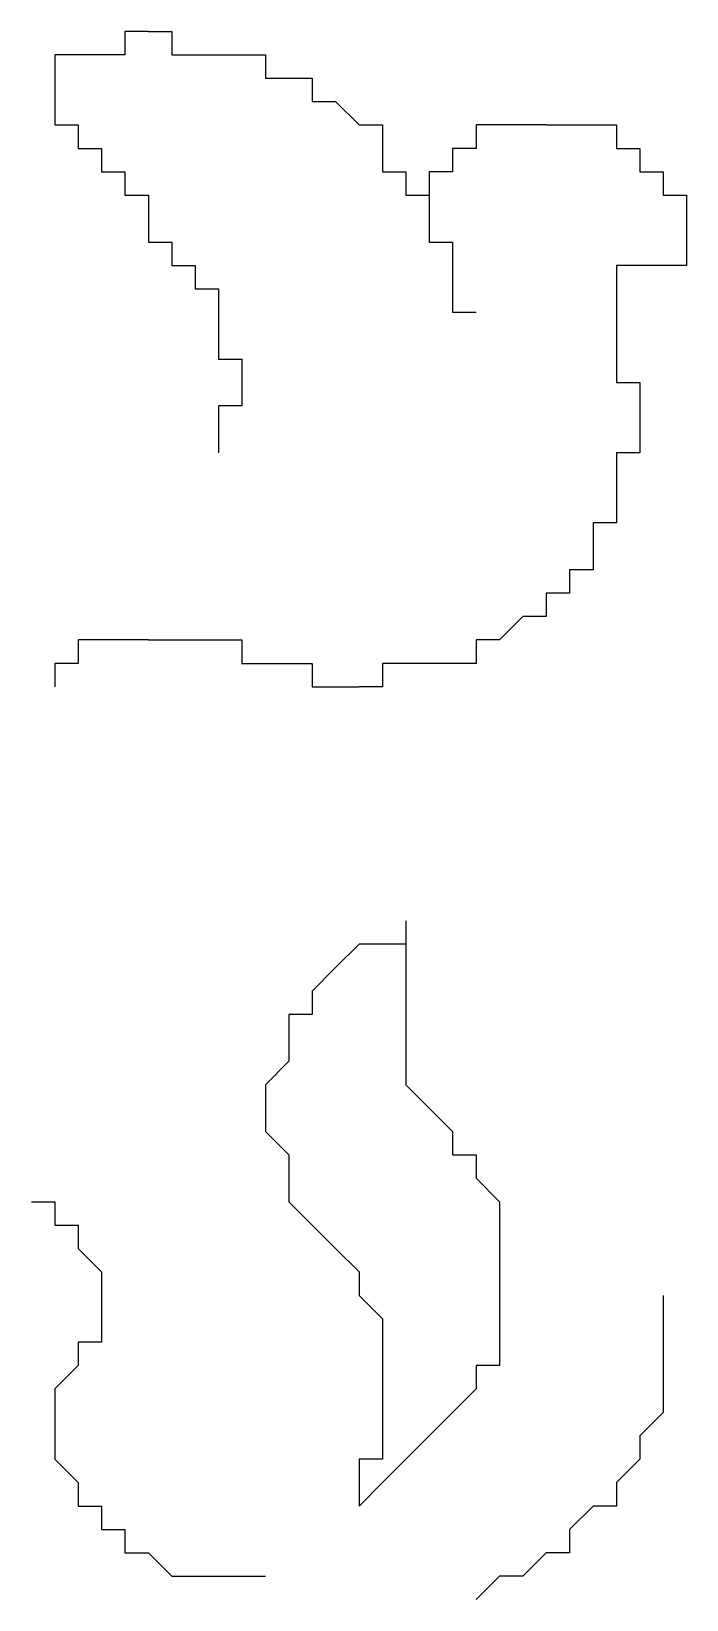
# Model space of a CAD drawing. Extents: x 0 to 594, y 0 to 420.
# Drawn here: x 417.2 to 420, y 62.2 to 68.9 of the extents above; entities that cross this region are included whole.
import ezdxf

# ---------------------------------------------------------------- set-up
doc = ezdxf.new("R2010")
doc.units = 0

msp = doc.modelspace()

# ---------------------------------------------------------------- linework, layer by layer
at = {"layer": 'GT_1', "flags": 128}
for points in [[(417.7, 68.9), (417.6, 68.9)], [(417.6, 68.9), (417.6, 68.8)], [(417.7, 68.9), (417.8, 68.9)], [(417.7, 68.9), (417.7, 68.9)], [(417.7, 68.9), (417.7, 68.9)], [(417.7, 68.9), (417.7, 68.9)], [(417.7, 68.9), (417.7, 68.9)], [(417.7, 68.9), (417.7, 68.9)], [(417.7, 68.9), (417.7, 68.9)], [(417.7, 68.9), (417.7, 68.9)], [(417.7, 68.9), (417.7, 68.9)], [(417.8, 68.9), (417.8, 68.8)], [(417.8, 68.9), (417.8, 68.9)], [(417.4, 68.8), (417.3, 68.8)], [(417.3, 68.8), (417.3, 68.8)], [(417.3, 68.8), (417.3, 68.7)], [(417.5, 68.8), (417.4, 68.8)], [(417.4, 68.8), (417.4, 68.8)], [(417.4, 68.8), (417.4, 68.8)], [(417.4, 68.8), (417.4, 68.8)], [(417.4, 68.8), (417.4, 68.8)], [(417.4, 68.8), (417.4, 68.8)], [(417.4, 68.8), (417.4, 68.8)], [(417.4, 68.8), (417.4, 68.8)], [(417.4, 68.8), (417.4, 68.8)], [(417.4, 68.8), (417.4, 68.8)], [(417.6, 68.8), (417.5, 68.8)], [(417.5, 68.8), (417.5, 68.8)], [(417.5, 68.8), (417.5, 68.8)], [(417.5, 68.8), (417.5, 68.8)], [(417.5, 68.8), (417.5, 68.8)], [(417.5, 68.8), (417.5, 68.8)], [(417.5, 68.8), (417.5, 68.8)], [(417.5, 68.8), (417.5, 68.8)], [(417.6, 68.8), (417.6, 68.8)], [(417.6, 68.8), (417.6, 68.8)], [(417.6, 68.8), (417.6, 68.8)], [(417.6, 68.8), (417.6, 68.8)], [(417.6, 68.8), (417.6, 68.8)], [(417.6, 68.8), (417.6, 68.8)], [(417.6, 68.8), (417.6, 68.8)], [(417.6, 68.8), (417.6, 68.8)], [(417.8, 68.8), (417.9, 68.8)], [(417.8, 68.8), (417.8, 68.8)], [(417.8, 68.8), (417.8, 68.8)], [(417.8, 68.8), (417.8, 68.8)], [(417.8, 68.8), (417.8, 68.8)], [(417.8, 68.8), (417.8, 68.8)], [(417.8, 68.8), (417.8, 68.8)], [(417.9, 68.8), (418, 68.8)], [(417.9, 68.8), (417.9, 68.8)], [(417.9, 68.8), (417.9, 68.8)], [(417.9, 68.8), (417.9, 68.8)], [(417.9, 68.8), (417.9, 68.8)], [(417.9, 68.8), (417.9, 68.8)], [(417.9, 68.8), (417.9, 68.8)], [(417.9, 68.8), (417.9, 68.8)], [(417.9, 68.8), (417.9, 68.8)], [(418, 68.8), (418.1, 68.8)], [(418, 68.8), (418, 68.8)], [(418, 68.8), (418, 68.8)], [(418, 68.8), (418, 68.8)], [(418, 68.8), (418, 68.8)], [(418, 68.8), (418, 68.8)], [(418, 68.8), (418, 68.8)], [(418, 68.8), (418, 68.8)], [(418, 68.8), (418, 68.8)], [(418.1, 68.8), (418.2, 68.8)], [(418.1, 68.8), (418.1, 68.8)], [(418.1, 68.8), (418.1, 68.8)], [(418.1, 68.8), (418.1, 68.8)], [(418.1, 68.8), (418.1, 68.8)], [(418.1, 68.8), (418.1, 68.8)], [(418.1, 68.8), (418.1, 68.8)], [(418.1, 68.8), (418.1, 68.8)], [(418.1, 68.8), (418.1, 68.8)], [(418.1, 68.8), (418.1, 68.8)], [(418.2, 68.8), (418.2, 68.7)], [(418.2, 68.8), (418.2, 68.8)], [(418.2, 68.8), (418.2, 68.8)], [(418.2, 68.8), (418.2, 68.8)], [(418.2, 68.8), (418.2, 68.8)], [(417.3, 68.7), (417.3, 68.7)], [(417.3, 68.7), (417.3, 68.7)], [(417.3, 68.7), (417.3, 68.7)], [(417.3, 68.7), (417.3, 68.7)], [(417.3, 68.7), (417.3, 68.7)], [(417.3, 68.7), (417.3, 68.7)], [(417.3, 68.7), (417.3, 68.7)], [(417.3, 68.7), (417.3, 68.7)], [(417.3, 68.7), (417.3, 68.7)], [(417.3, 68.7), (417.3, 68.7)], [(417.3, 68.7), (417.3, 68.6)], [(418.2, 68.7), (418.3, 68.7)], [(418.2, 68.7), (418.2, 68.7)], [(418.2, 68.7), (418.2, 68.7)], [(418.2, 68.7), (418.2, 68.7)], [(418.2, 68.7), (418.2, 68.7)], [(418.3, 68.7), (418.3, 68.7)], [(418.3, 68.7), (418.3, 68.7)], [(418.3, 68.7), (418.3, 68.7)], [(418.3, 68.7), (418.3, 68.7)], [(418.3, 68.7), (418.3, 68.7)], [(418.3, 68.7), (418.3, 68.7)], [(418.3, 68.7), (418.3, 68.7)], [(418.3, 68.7), (418.3, 68.7)], [(418.3, 68.7), (418.4, 68.7)], [(418.3, 68.7), (418.3, 68.7)], [(418.4, 68.7), (418.4, 68.6)], [(418.4, 68.7), (418.4, 68.7)], [(418.4, 68.7), (418.4, 68.7)], [(418.4, 68.7), (418.4, 68.7)], [(418.4, 68.7), (418.4, 68.7)], [(417.3, 68.6), (417.3, 68.6)], [(417.3, 68.6), (417.3, 68.6)], [(417.3, 68.6), (417.3, 68.6)], [(417.3, 68.6), (417.3, 68.6)], [(417.3, 68.6), (417.3, 68.6)], [(417.3, 68.6), (417.3, 68.6)], [(417.3, 68.6), (417.3, 68.6)], [(417.3, 68.6), (417.3, 68.6)], [(417.3, 68.6), (417.3, 68.6)], [(417.3, 68.6), (417.3, 68.6)], [(417.3, 68.6), (417.3, 68.5)], [(418.4, 68.6), (418.5, 68.6)], [(418.4, 68.6), (418.4, 68.6)], [(418.4, 68.6), (418.4, 68.6)], [(418.4, 68.6), (418.4, 68.6)], [(418.4, 68.6), (418.4, 68.6)], [(418.5, 68.6), (418.6, 68.5)], [(418.5, 68.6), (418.5, 68.6)], [(418.5, 68.6), (418.5, 68.6)], [(418.5, 68.6), (418.5, 68.6)], [(418.5, 68.6), (418.5, 68.6)], [(418.5, 68.6), (418.5, 68.6)], [(418.5, 68.6), (418.5, 68.6)], [(418.5, 68.6), (418.5, 68.6)], [(418.5, 68.6), (418.5, 68.6)], [(418.5, 68.6), (418.5, 68.6)], [(418.5, 68.6), (418.5, 68.6)], [(417.3, 68.5), (417.3, 68.5)], [(417.3, 68.5), (417.4, 68.5)], [(417.4, 68.5), (417.4, 68.5)], [(417.4, 68.5), (417.4, 68.5)], [(417.4, 68.5), (417.4, 68.5)], [(417.4, 68.5), (417.4, 68.5)], [(417.4, 68.5), (417.4, 68.5)], [(417.4, 68.5), (417.4, 68.5)], [(417.4, 68.5), (417.4, 68.5)], [(417.4, 68.5), (417.4, 68.5)], [(417.4, 68.5), (417.4, 68.5)], [(417.4, 68.5), (417.4, 68.4)], [(418.6, 68.5), (418.7, 68.5)], [(418.6, 68.5), (418.6, 68.5)], [(418.6, 68.5), (418.6, 68.5)], [(418.6, 68.5), (418.6, 68.5)], [(418.6, 68.5), (418.6, 68.5)], [(418.6, 68.5), (418.6, 68.5)], [(418.6, 68.5), (418.6, 68.5)], [(418.6, 68.5), (418.6, 68.5)], [(418.6, 68.5), (418.6, 68.5)], [(418.6, 68.5), (418.6, 68.5)], [(418.6, 68.5), (418.6, 68.5)], [(418.6, 68.5), (418.6, 68.5)], [(418.7, 68.5), (418.7, 68.4)], [(419.1, 68.5), (419.1, 68.4)], [(419.1, 68.5), (419.1, 68.5)], [(419.1, 68.5), (419.1, 68.5)], [(419.1, 68.5), (419.1, 68.5)], [(419.1, 68.5), (419.1, 68.5)], [(419.2, 68.5), (419.1, 68.5)], [(419.2, 68.5), (419.2, 68.5)], [(419.2, 68.5), (419.2, 68.5)], [(419.2, 68.5), (419.2, 68.5)], [(419.2, 68.5), (419.2, 68.5)], [(419.2, 68.5), (419.2, 68.5)], [(419.2, 68.5), (419.2, 68.5)], [(419.2, 68.5), (419.2, 68.5)], [(419.2, 68.5), (419.2, 68.5)], [(419.2, 68.5), (419.2, 68.5)], [(419.2, 68.5), (419.2, 68.5)], [(419.2, 68.5), (419.2, 68.5)], [(419.3, 68.5), (419.2, 68.5)], [(419.3, 68.5), (419.3, 68.5)], [(419.3, 68.5), (419.3, 68.5)], [(419.3, 68.5), (419.3, 68.5)], [(419.3, 68.5), (419.3, 68.5)], [(419.3, 68.5), (419.3, 68.5)], [(419.3, 68.5), (419.3, 68.5)], [(419.3, 68.5), (419.3, 68.5)], [(419.3, 68.5), (419.3, 68.5)], [(419.3, 68.5), (419.3, 68.5)], [(419.3, 68.5), (419.3, 68.5)], [(419.3, 68.5), (419.3, 68.5)], [(419.4, 68.5), (419.3, 68.5)], [(419.4, 68.5), (419.4, 68.5)], [(419.4, 68.5), (419.4, 68.5)], [(419.4, 68.5), (419.4, 68.5)], [(419.4, 68.5), (419.4, 68.5)], [(419.4, 68.5), (419.4, 68.5)], [(419.4, 68.5), (419.4, 68.5)], [(419.4, 68.5), (419.4, 68.5)], [(419.4, 68.5), (419.4, 68.5)], [(419.4, 68.5), (419.4, 68.5)], [(419.4, 68.5), (419.4, 68.5)], [(419.4, 68.5), (419.5, 68.5)], [(419.5, 68.5), (419.5, 68.5)], [(419.5, 68.5), (419.5, 68.5)], [(419.5, 68.5), (419.5, 68.5)], [(419.5, 68.5), (419.5, 68.5)], [(419.5, 68.5), (419.5, 68.5)], [(419.5, 68.5), (419.5, 68.5)], [(419.5, 68.5), (419.5, 68.5)], [(419.5, 68.5), (419.5, 68.5)], [(419.5, 68.5), (419.5, 68.5)], [(419.5, 68.5), (419.5, 68.5)], [(419.5, 68.5), (419.5, 68.5)], [(419.5, 68.5), (419.6, 68.5)], [(419.6, 68.5), (419.6, 68.5)], [(419.6, 68.5), (419.6, 68.5)], [(419.6, 68.5), (419.6, 68.5)], [(419.6, 68.5), (419.6, 68.5)], [(419.6, 68.5), (419.6, 68.5)], [(419.6, 68.5), (419.6, 68.5)], [(419.6, 68.5), (419.6, 68.5)], [(419.6, 68.5), (419.6, 68.5)], [(419.6, 68.5), (419.6, 68.5)], [(419.6, 68.5), (419.6, 68.5)], [(419.6, 68.5), (419.6, 68.5)], [(419.6, 68.5), (419.6, 68.5)], [(419.6, 68.5), (419.7, 68.5)], [(419.7, 68.5), (419.7, 68.4)], [(417.4, 68.4), (417.4, 68.4)], [(417.4, 68.4), (417.4, 68.4)], [(417.4, 68.4), (417.4, 68.4)], [(417.4, 68.4), (417.5, 68.4)], [(417.5, 68.4), (417.5, 68.4)], [(417.5, 68.4), (417.5, 68.4)], [(417.5, 68.4), (417.5, 68.4)], [(417.5, 68.4), (417.5, 68.4)], [(417.5, 68.4), (417.5, 68.4)], [(417.5, 68.4), (417.5, 68.4)], [(417.5, 68.4), (417.5, 68.3)], [(418.7, 68.4), (418.7, 68.3)], [(418.7, 68.4), (418.7, 68.4)], [(418.7, 68.4), (418.7, 68.4)], [(418.7, 68.4), (418.7, 68.4)], [(418.7, 68.4), (418.7, 68.4)], [(418.7, 68.4), (418.7, 68.4)], [(418.7, 68.4), (418.7, 68.4)], [(418.7, 68.4), (418.7, 68.4)], [(418.7, 68.4), (418.7, 68.4)], [(418.7, 68.4), (418.7, 68.4)], [(418.7, 68.4), (418.7, 68.4)], [(418.7, 68.4), (418.7, 68.4)], [(419, 68.4), (419, 68.3)], [(419, 68.4), (419, 68.4)], [(419, 68.4), (419, 68.4)], [(419, 68.4), (419, 68.4)], [(419, 68.4), (419, 68.4)], [(419, 68.4), (419, 68.4)], [(419, 68.4), (419, 68.4)], [(419, 68.4), (419, 68.4)], [(419, 68.4), (419, 68.4)], [(419, 68.4), (419, 68.4)], [(419, 68.4), (419, 68.4)], [(419.1, 68.4), (419, 68.4)], [(419.1, 68.4), (419.1, 68.4)], [(419.1, 68.4), (419.1, 68.4)], [(419.1, 68.4), (419.1, 68.4)], [(419.1, 68.4), (419.1, 68.4)], [(419.1, 68.4), (419.1, 68.4)], [(419.1, 68.4), (419.1, 68.4)], [(419.1, 68.4), (419.1, 68.4)], [(419.7, 68.4), (419.7, 68.4)], [(419.7, 68.4), (419.7, 68.4)], [(419.7, 68.4), (419.7, 68.4)], [(419.7, 68.4), (419.7, 68.4)], [(419.7, 68.4), (419.7, 68.4)], [(419.7, 68.4), (419.7, 68.4)], [(419.7, 68.4), (419.7, 68.4)], [(419.7, 68.4), (419.7, 68.4)], [(419.7, 68.4), (419.7, 68.4)], [(419.7, 68.4), (419.7, 68.4)], [(419.7, 68.4), (419.7, 68.4)], [(419.7, 68.4), (419.7, 68.4)], [(419.7, 68.4), (419.8, 68.4)], [(419.8, 68.4), (419.8, 68.4)], [(419.8, 68.4), (419.8, 68.4)], [(419.8, 68.4), (419.8, 68.4)], [(419.8, 68.4), (419.8, 68.4)], [(419.8, 68.4), (419.8, 68.4)], [(419.8, 68.4), (419.8, 68.3)], [(417.5, 68.3), (417.5, 68.3)], [(417.5, 68.3), (417.5, 68.3)], [(417.5, 68.3), (417.5, 68.3)], [(417.5, 68.3), (417.5, 68.3)], [(417.5, 68.3), (417.5, 68.3)], [(417.5, 68.3), (417.5, 68.3)], [(417.5, 68.3), (417.5, 68.3)], [(417.5, 68.3), (417.6, 68.3)], [(417.6, 68.3), (417.6, 68.3)], [(417.6, 68.3), (417.6, 68.3)], [(417.6, 68.3), (417.6, 68.3)], [(417.6, 68.3), (417.6, 68.2)], [(418.7, 68.3), (418.8, 68.3)], [(418.8, 68.3), (418.8, 68.2)], [(418.8, 68.3), (418.8, 68.3)], [(418.8, 68.3), (418.8, 68.3)], [(418.8, 68.3), (418.8, 68.3)], [(418.8, 68.3), (418.8, 68.3)], [(418.8, 68.3), (418.8, 68.3)], [(418.8, 68.3), (418.8, 68.3)], [(418.8, 68.3), (418.8, 68.3)], [(418.8, 68.3), (418.8, 68.3)], [(418.8, 68.3), (418.8, 68.3)], [(418.9, 68.3), (418.9, 68.2)], [(418.9, 68.3), (418.9, 68.3)], [(418.9, 68.3), (418.9, 68.3)], [(418.9, 68.3), (418.9, 68.3)], [(418.9, 68.3), (418.9, 68.3)], [(418.9, 68.3), (418.9, 68.3)], [(418.9, 68.3), (418.9, 68.3)], [(419, 68.3), (418.9, 68.3)], [(419, 68.3), (419, 68.3)], [(419, 68.3), (419, 68.3)], [(419, 68.3), (419, 68.3)], [(419, 68.3), (419, 68.3)], [(419, 68.3), (419, 68.3)], [(419.8, 68.3), (419.8, 68.3)], [(419.8, 68.3), (419.8, 68.3)], [(419.8, 68.3), (419.8, 68.3)], [(419.8, 68.3), (419.8, 68.3)], [(419.8, 68.3), (419.8, 68.3)], [(419.8, 68.3), (419.8, 68.3)], [(419.8, 68.3), (419.8, 68.3)], [(419.8, 68.3), (419.8, 68.3)], [(419.8, 68.3), (419.8, 68.3)], [(419.8, 68.3), (419.9, 68.3)], [(419.9, 68.3), (419.9, 68.3)], [(419.9, 68.3), (419.9, 68.3)], [(419.9, 68.3), (419.9, 68.3)], [(419.9, 68.3), (419.9, 68.3)], [(419.9, 68.3), (419.9, 68.3)], [(419.9, 68.3), (419.9, 68.2)], [(417.6, 68.2), (417.6, 68.2)], [(417.6, 68.2), (417.6, 68.2)], [(417.6, 68.2), (417.6, 68.2)], [(417.6, 68.2), (417.6, 68.2)], [(417.6, 68.2), (417.6, 68.2)], [(417.6, 68.2), (417.6, 68.2)], [(417.6, 68.2), (417.6, 68.2)], [(417.6, 68.2), (417.6, 68.2)], [(417.6, 68.2), (417.6, 68.2)], [(417.6, 68.2), (417.7, 68.2)], [(417.7, 68.2), (417.7, 68.1)], [(418.8, 68.2), (418.9, 68.2)], [(418.8, 68.2), (418.8, 68.2)], [(418.8, 68.2), (418.8, 68.2)], [(418.8, 68.2), (418.8, 68.2)], [(418.8, 68.2), (418.8, 68.2)], [(418.8, 68.2), (418.8, 68.2)], [(418.9, 68.2), (418.9, 68.1)], [(418.9, 68.2), (418.9, 68.2)], [(418.9, 68.2), (418.9, 68.2)], [(418.9, 68.2), (418.9, 68.2)], [(418.9, 68.2), (418.9, 68.2)], [(418.9, 68.2), (418.9, 68.2)], [(418.9, 68.2), (418.9, 68.2)], [(418.9, 68.2), (418.9, 68.2)], [(418.9, 68.2), (418.9, 68.2)], [(418.9, 68.2), (418.9, 68.2)], [(418.9, 68.2), (418.9, 68.2)], [(418.9, 68.2), (418.9, 68.2)], [(418.9, 68.2), (418.9, 68.1)], [(418.9, 68.2), (418.9, 68.2)], [(418.9, 68.2), (418.9, 68.2)], [(418.9, 68.2), (418.9, 68.2)], [(418.9, 68.2), (418.9, 68.2)], [(419.9, 68.2), (419.9, 68.2)], [(419.9, 68.2), (419.9, 68.2)], [(419.9, 68.2), (419.9, 68.2)], [(419.9, 68.2), (419.9, 68.2)], [(419.9, 68.2), (419.9, 68.2)], [(419.9, 68.2), (419.9, 68.2)], [(419.9, 68.2), (419.9, 68.2)], [(419.9, 68.2), (419.9, 68.2)], [(419.9, 68.2), (419.9, 68.2)], [(419.9, 68.2), (419.9, 68.2)], [(419.9, 68.2), (419.9, 68.2)], [(419.9, 68.2), (420, 68.2)], [(420, 68.2), (420, 68.2)], [(420, 68.2), (420, 68.2)], [(420, 68.2), (420, 68.1)], [(417.7, 68.1), (417.7, 68.1)], [(417.7, 68.1), (417.7, 68.1)], [(417.7, 68.1), (417.7, 68.1)], [(417.7, 68.1), (417.7, 68.1)], [(417.7, 68.1), (417.7, 68.1)], [(417.7, 68.1), (417.7, 68.1)], [(417.7, 68.1), (417.7, 68.1)], [(417.7, 68.1), (417.7, 68.1)], [(417.7, 68.1), (417.7, 68.1)], [(417.7, 68.1), (417.7, 68.1)], [(417.7, 68.1), (417.7, 68.1)], [(417.7, 68.1), (417.7, 68)], [(418.9, 68.1), (418.9, 68)], [(418.9, 68.1), (418.9, 68.1)], [(418.9, 68.1), (418.9, 68.1)], [(418.9, 68.1), (418.9, 68.1)], [(418.9, 68.1), (418.9, 68.1)], [(418.9, 68.1), (418.9, 68.1)], [(418.9, 68.1), (418.9, 68.1)], [(418.9, 68.1), (418.9, 68.1)], [(418.9, 68.1), (418.9, 68.1)], [(418.9, 68.1), (418.9, 68.1)], [(418.9, 68.1), (418.9, 68.1)], [(418.9, 68.1), (418.9, 68.1)], [(418.9, 68.1), (418.9, 68.1)], [(418.9, 68.1), (418.9, 68.1)], [(418.9, 68.1), (418.9, 68.1)], [(418.9, 68.1), (418.9, 68.1)], [(418.9, 68.1), (418.9, 68.1)], [(418.9, 68.1), (418.9, 68.1)], [(420, 68.1), (420, 68.1)], [(420, 68.1), (420, 68.1)], [(420, 68.1), (420, 68.1)], [(420, 68.1), (420, 68.1)], [(420, 68.1), (420, 68.1)], [(420, 68.1), (420, 68.1)], [(420, 68.1), (420, 68.1)], [(420, 68.1), (420, 68.1)], [(420, 68.1), (420, 68.1)], [(420, 68.1), (420, 68.1)], [(420, 68.1), (420, 68.1)], [(420, 68.1), (420, 68)], [(417.7, 68), (417.7, 68)], [(417.7, 68), (417.8, 68)], [(417.8, 68), (417.8, 68)], [(417.8, 68), (417.8, 68)], [(417.8, 68), (417.8, 68)], [(417.8, 68), (417.8, 68)], [(417.8, 68), (417.8, 68)], [(417.8, 68), (417.8, 68)], [(417.8, 68), (417.8, 68)], [(417.8, 68), (417.8, 68)], [(417.8, 68), (417.8, 67.9)], [(418.9, 68), (419, 68)], [(418.9, 68), (418.9, 68)], [(418.9, 68), (418.9, 68)], [(418.9, 68), (418.9, 68)], [(418.9, 68), (418.9, 68)], [(418.9, 68), (418.9, 68)], [(418.9, 68), (418.9, 68)], [(418.9, 68), (418.9, 68)], [(418.9, 68), (418.9, 68)], [(419, 68), (419, 67.9)], [(419, 68), (419, 68)], [(419, 68), (419, 68)], [(420, 68), (420, 68)], [(420, 68), (420, 68)], [(420, 68), (420, 68)], [(420, 68), (420, 68)], [(420, 68), (420, 68)], [(420, 68), (420, 68)], [(420, 68), (420, 68)], [(420, 68), (420, 68)], [(420, 68), (420, 68)], [(420, 68), (420, 68)], [(420, 68), (420, 68)], [(420, 68), (420, 67.9)], [(417.8, 67.9), (417.8, 67.9)], [(417.8, 67.9), (417.8, 67.9)], [(417.8, 67.9), (417.8, 67.9)], [(417.8, 67.9), (417.8, 67.9)], [(417.8, 67.9), (417.9, 67.9)], [(417.9, 67.9), (417.9, 67.9)], [(417.9, 67.9), (417.9, 67.9)], [(417.9, 67.9), (417.9, 67.9)], [(417.9, 67.9), (417.9, 67.9)], [(417.9, 67.9), (417.9, 67.9)], [(417.9, 67.9), (417.9, 67.8)], [(419, 67.9), (419, 67.8)], [(419, 67.9), (419, 67.9)], [(419, 67.9), (419, 67.9)], [(419, 67.9), (419, 67.9)], [(419, 67.9), (419, 67.9)], [(419, 67.9), (419, 67.9)], [(419, 67.9), (419, 67.9)], [(419, 67.9), (419, 67.9)], [(419, 67.9), (419, 67.9)], [(419, 67.9), (419, 67.9)], [(419, 67.9), (419, 67.9)], [(419, 67.9), (419, 67.9)], [(419, 67.9), (419, 67.9)], [(419.8, 67.9), (419.7, 67.9)], [(419.7, 67.9), (419.7, 67.9)], [(419.7, 67.9), (419.7, 67.8)], [(419.9, 67.9), (419.8, 67.9)], [(419.8, 67.9), (419.8, 67.9)], [(419.8, 67.9), (419.8, 67.9)], [(419.8, 67.9), (419.8, 67.9)], [(419.8, 67.9), (419.8, 67.9)], [(419.8, 67.9), (419.8, 67.9)], [(419.8, 67.9), (419.8, 67.9)], [(419.8, 67.9), (419.8, 67.9)], [(419.8, 67.9), (419.8, 67.9)], [(419.8, 67.9), (419.8, 67.9)], [(419.8, 67.9), (419.8, 67.9)], [(419.8, 67.9), (419.8, 67.9)], [(419.8, 67.9), (419.8, 67.9)], [(420, 67.9), (419.9, 67.9)], [(419.9, 67.9), (419.9, 67.9)], [(419.9, 67.9), (419.9, 67.9)], [(419.9, 67.9), (419.9, 67.9)], [(419.9, 67.9), (419.9, 67.9)], [(419.9, 67.9), (419.9, 67.9)], [(419.9, 67.9), (419.9, 67.9)], [(419.9, 67.9), (419.9, 67.9)], [(419.9, 67.9), (419.9, 67.9)], [(419.9, 67.9), (419.9, 67.9)], [(419.9, 67.9), (419.9, 67.9)], [(419.9, 67.9), (419.9, 67.9)], [(420, 67.9), (420, 67.9)], [(420, 67.9), (420, 67.9)], [(420, 67.9), (420, 67.9)], [(417.9, 67.8), (417.9, 67.8)], [(417.9, 67.8), (417.9, 67.8)], [(417.9, 67.8), (417.9, 67.8)], [(417.9, 67.8), (417.9, 67.8)], [(417.9, 67.8), (417.9, 67.8)], [(417.9, 67.8), (417.9, 67.8)], [(417.9, 67.8), (417.9, 67.8)], [(417.9, 67.8), (417.9, 67.8)], [(417.9, 67.8), (417.9, 67.8)], [(417.9, 67.8), (418, 67.8)], [(418, 67.8), (418, 67.7)], [(419, 67.8), (419, 67.7)], [(419, 67.8), (419, 67.8)], [(419, 67.8), (419, 67.8)], [(419, 67.8), (419, 67.8)], [(419, 67.8), (419, 67.8)], [(419, 67.8), (419, 67.8)], [(419, 67.8), (419, 67.8)], [(419, 67.8), (419, 67.8)], [(419, 67.8), (419, 67.8)], [(419, 67.8), (419, 67.8)], [(419, 67.8), (419, 67.8)], [(419, 67.8), (419, 67.8)], [(419, 67.8), (419, 67.8)], [(419.7, 67.8), (419.7, 67.8)], [(419.7, 67.8), (419.7, 67.8)], [(419.7, 67.8), (419.7, 67.8)], [(419.7, 67.8), (419.7, 67.8)], [(419.7, 67.8), (419.7, 67.8)], [(419.7, 67.8), (419.7, 67.8)], [(419.7, 67.8), (419.7, 67.8)], [(419.7, 67.8), (419.7, 67.8)], [(419.7, 67.8), (419.7, 67.8)], [(419.7, 67.8), (419.7, 67.8)], [(419.7, 67.8), (419.7, 67.8)], [(419.7, 67.8), (419.7, 67.8)], [(419.7, 67.8), (419.7, 67.8)], [(419.7, 67.8), (419.7, 67.8)], [(419.7, 67.8), (419.7, 67.7)], [(418, 67.7), (418, 67.7)], [(418, 67.7), (418, 67.7)], [(418, 67.7), (418, 67.7)], [(418, 67.7), (418, 67.7)], [(418, 67.7), (418, 67.7)], [(418, 67.7), (418, 67.7)], [(418, 67.7), (418, 67.7)], [(418, 67.7), (418, 67.7)], [(418, 67.7), (418, 67.7)], [(418, 67.7), (418, 67.6)], [(419, 67.7), (419, 67.7)], [(419, 67.7), (419, 67.7)], [(419, 67.7), (419, 67.7)], [(419, 67.7), (419.1, 67.7)], [(419, 67.7), (419, 67.7)], [(419, 67.7), (419, 67.7)], [(419, 67.7), (419, 67.7)], [(419.1, 67.7), (419.1, 67.7)], [(419.1, 67.7), (419.1, 67.7)], [(419.7, 67.7), (419.7, 67.7)], [(419.7, 67.7), (419.7, 67.7)], [(419.7, 67.7), (419.7, 67.7)], [(419.7, 67.7), (419.7, 67.7)], [(419.7, 67.7), (419.7, 67.7)], [(419.7, 67.7), (419.7, 67.7)], [(419.7, 67.7), (419.7, 67.7)], [(419.7, 67.7), (419.7, 67.7)], [(419.7, 67.7), (419.7, 67.7)], [(419.7, 67.7), (419.7, 67.7)], [(419.7, 67.7), (419.7, 67.6)], [(418, 67.6), (418, 67.6)], [(418, 67.6), (418, 67.6)], [(418, 67.6), (418, 67.6)], [(418, 67.6), (418, 67.6)], [(418, 67.6), (418, 67.6)], [(418, 67.6), (418, 67.6)], [(418, 67.6), (418, 67.6)], [(418, 67.6), (418, 67.6)], [(418, 67.6), (418, 67.5)], [(419.7, 67.6), (419.7, 67.6)], [(419.7, 67.6), (419.7, 67.6)], [(419.7, 67.6), (419.7, 67.6)], [(419.7, 67.6), (419.7, 67.6)], [(419.7, 67.6), (419.7, 67.6)], [(419.7, 67.6), (419.7, 67.6)], [(419.7, 67.6), (419.7, 67.6)], [(419.7, 67.6), (419.7, 67.6)], [(419.7, 67.6), (419.7, 67.6)], [(419.7, 67.6), (419.7, 67.6)], [(419.7, 67.6), (419.7, 67.6)], [(419.7, 67.6), (419.7, 67.6)], [(419.7, 67.6), (419.7, 67.5)], [(418, 67.5), (418.1, 67.5)], [(418.1, 67.5), (418.1, 67.5)], [(418.1, 67.5), (418.1, 67.5)], [(418.1, 67.5), (418.1, 67.5)], [(418.1, 67.5), (418.1, 67.5)], [(418.1, 67.5), (418.1, 67.5)], [(418.1, 67.5), (418.1, 67.5)], [(418.1, 67.5), (418.1, 67.5)], [(418.1, 67.5), (418.1, 67.4)], [(419.7, 67.5), (419.7, 67.5)], [(419.7, 67.5), (419.7, 67.5)], [(419.7, 67.5), (419.7, 67.5)], [(419.7, 67.5), (419.7, 67.5)], [(419.7, 67.5), (419.7, 67.5)], [(419.7, 67.5), (419.7, 67.5)], [(419.7, 67.5), (419.7, 67.5)], [(419.7, 67.5), (419.7, 67.5)], [(419.7, 67.5), (419.7, 67.5)], [(419.7, 67.5), (419.7, 67.5)], [(419.7, 67.5), (419.7, 67.5)], [(419.7, 67.5), (419.7, 67.4)], [(418.1, 67.4), (418.1, 67.4)], [(418.1, 67.4), (418.1, 67.4)], [(418.1, 67.4), (418.1, 67.4)], [(418.1, 67.4), (418.1, 67.4)], [(418.1, 67.4), (418.1, 67.4)], [(418.1, 67.4), (418.1, 67.4)], [(418.1, 67.4), (418.1, 67.4)], [(418.1, 67.4), (418.1, 67.4)], [(418.1, 67.4), (418.1, 67.3)], [(419.7, 67.4), (419.7, 67.4)], [(419.7, 67.4), (419.8, 67.4)], [(419.8, 67.4), (419.8, 67.4)], [(419.8, 67.4), (419.8, 67.4)], [(419.8, 67.4), (419.8, 67.4)], [(419.8, 67.4), (419.8, 67.4)], [(419.8, 67.4), (419.8, 67.4)], [(419.8, 67.4), (419.8, 67.4)], [(419.8, 67.4), (419.8, 67.4)], [(419.8, 67.4), (419.8, 67.4)], [(419.8, 67.4), (419.8, 67.3)], [(418.1, 67.3), (418, 67.3)], [(418, 67.3), (418, 67.3)], [(418, 67.3), (418, 67.3)], [(418, 67.3), (418, 67.2)], [(418.1, 67.3), (418.1, 67.3)], [(418.1, 67.3), (418.1, 67.3)], [(418.1, 67.3), (418.1, 67.3)], [(418.1, 67.3), (418.1, 67.3)], [(418.1, 67.3), (418.1, 67.3)], [(418.1, 67.3), (418.1, 67.3)], [(419.8, 67.3), (419.8, 67.3)], [(419.8, 67.3), (419.8, 67.3)], [(419.8, 67.3), (419.8, 67.3)], [(419.8, 67.3), (419.8, 67.3)], [(419.8, 67.3), (419.8, 67.3)], [(419.8, 67.3), (419.8, 67.3)], [(419.8, 67.3), (419.8, 67.3)], [(419.8, 67.3), (419.8, 67.3)], [(419.8, 67.3), (419.8, 67.3)], [(419.8, 67.3), (419.8, 67.3)], [(419.8, 67.3), (419.8, 67.3)], [(419.8, 67.3), (419.8, 67.2)], [(418, 67.2), (418, 67.2)], [(418, 67.2), (418, 67.2)], [(418, 67.2), (418, 67.2)], [(418, 67.2), (418, 67.2)], [(418, 67.2), (418, 67.2)], [(418, 67.2), (418, 67.2)], [(418, 67.2), (418, 67.2)], [(418, 67.2), (418, 67.2)], [(418, 67.2), (418, 67.1)], [(419.8, 67.2), (419.8, 67.2)], [(419.8, 67.2), (419.8, 67.2)], [(419.8, 67.2), (419.8, 67.2)], [(419.8, 67.2), (419.8, 67.2)], [(419.8, 67.2), (419.8, 67.2)], [(419.8, 67.2), (419.8, 67.2)], [(419.8, 67.2), (419.8, 67.2)], [(419.8, 67.2), (419.8, 67.2)], [(419.8, 67.2), (419.8, 67.2)], [(419.8, 67.2), (419.8, 67.2)], [(419.8, 67.2), (419.8, 67.2)], [(419.8, 67.2), (419.8, 67.1)], [(418, 67.1), (418, 67.1)], [(418, 67.1), (418, 67.1)], [(418, 67.1), (418, 67.1)], [(418, 67.1), (418, 67.1)], [(418, 67.1), (418, 67.1)], [(418, 67.1), (418, 67.1)], [(419.8, 67.1), (419.7, 67.1)], [(419.7, 67.1), (419.7, 67.1)], [(419.7, 67.1), (419.7, 67.1)], [(419.7, 67.1), (419.7, 67.1)], [(419.7, 67.1), (419.7, 67.1)], [(419.7, 67.1), (419.7, 67.1)], [(419.7, 67.1), (419.7, 67.1)], [(419.7, 67.1), (419.7, 67.1)], [(419.7, 67.1), (419.7, 67.1)], [(419.7, 67.1), (419.7, 67)], [(419.8, 67.1), (419.8, 67.1)], [(419.7, 67), (419.7, 67)], [(419.7, 67), (419.7, 67)], [(419.7, 67), (419.7, 67)], [(419.7, 67), (419.7, 67)], [(419.7, 67), (419.7, 67)], [(419.7, 67), (419.7, 67)], [(419.7, 67), (419.7, 67)], [(419.7, 67), (419.7, 67)], [(419.7, 67), (419.7, 67)], [(419.7, 67), (419.7, 67)], [(419.7, 67), (419.7, 67)], [(419.7, 67), (419.7, 66.9)], [(419.7, 66.9), (419.7, 66.9)], [(419.7, 66.9), (419.7, 66.9)], [(419.7, 66.9), (419.7, 66.9)], [(419.7, 66.9), (419.7, 66.9)], [(419.7, 66.9), (419.7, 66.9)], [(419.7, 66.9), (419.7, 66.9)], [(419.7, 66.9), (419.7, 66.9)], [(419.7, 66.9), (419.7, 66.9)], [(419.7, 66.9), (419.7, 66.9)], [(419.7, 66.9), (419.7, 66.9)], [(419.7, 66.9), (419.7, 66.9)], [(419.7, 66.9), (419.7, 66.8)], [(419.7, 66.8), (419.6, 66.8)], [(419.6, 66.8), (419.6, 66.8)], [(419.6, 66.8), (419.6, 66.8)], [(419.6, 66.8), (419.6, 66.8)], [(419.6, 66.8), (419.6, 66.8)], [(419.6, 66.8), (419.6, 66.7)], [(419.7, 66.8), (419.7, 66.8)], [(419.7, 66.8), (419.7, 66.8)], [(419.7, 66.8), (419.7, 66.8)], [(419.7, 66.8), (419.7, 66.8)], [(419.7, 66.8), (419.7, 66.8)], [(419.7, 66.8), (419.7, 66.8)], [(419.7, 66.8), (419.7, 66.8)], [(419.6, 66.7), (419.6, 66.7)], [(419.6, 66.7), (419.6, 66.7)], [(419.6, 66.7), (419.6, 66.7)], [(419.6, 66.7), (419.6, 66.7)], [(419.6, 66.7), (419.6, 66.7)], [(419.6, 66.7), (419.6, 66.7)], [(419.6, 66.7), (419.6, 66.7)], [(419.6, 66.7), (419.6, 66.7)], [(419.6, 66.7), (419.6, 66.7)], [(419.6, 66.7), (419.6, 66.7)], [(419.6, 66.7), (419.6, 66.7)], [(419.6, 66.7), (419.6, 66.7)], [(419.6, 66.7), (419.6, 66.7)], [(419.6, 66.7), (419.6, 66.6)], [(419.6, 66.6), (419.5, 66.6)], [(419.5, 66.6), (419.5, 66.6)], [(419.5, 66.6), (419.5, 66.6)], [(419.5, 66.6), (419.5, 66.6)], [(419.5, 66.6), (419.5, 66.6)], [(419.5, 66.6), (419.5, 66.6)], [(419.5, 66.6), (419.5, 66.6)], [(419.5, 66.6), (419.5, 66.6)], [(419.5, 66.6), (419.5, 66.6)], [(419.5, 66.6), (419.5, 66.6)], [(419.5, 66.6), (419.5, 66.5)], [(419.6, 66.6), (419.6, 66.6)], [(419.6, 66.6), (419.6, 66.6)], [(419.6, 66.6), (419.6, 66.6)], [(419.5, 66.5), (419.4, 66.5)], [(419.4, 66.5), (419.4, 66.5)], [(419.4, 66.5), (419.4, 66.5)], [(419.4, 66.5), (419.4, 66.5)], [(419.4, 66.5), (419.4, 66.5)], [(419.4, 66.5), (419.4, 66.5)], [(419.4, 66.5), (419.4, 66.5)], [(419.4, 66.5), (419.4, 66.5)], [(419.4, 66.5), (419.4, 66.5)], [(419.4, 66.5), (419.4, 66.5)], [(419.4, 66.5), (419.4, 66.4)], [(419.5, 66.5), (419.5, 66.5)], [(419.5, 66.5), (419.5, 66.5)], [(419.5, 66.5), (419.5, 66.5)], [(419.5, 66.5), (419.5, 66.5)], [(419.5, 66.5), (419.5, 66.5)], [(419.5, 66.5), (419.5, 66.5)], [(419.3, 66.4), (419.2, 66.3)], [(419.4, 66.4), (419.3, 66.4)], [(419.3, 66.4), (419.3, 66.4)], [(419.3, 66.4), (419.3, 66.4)], [(419.3, 66.4), (419.3, 66.4)], [(419.3, 66.4), (419.3, 66.4)], [(419.3, 66.4), (419.3, 66.4)], [(419.3, 66.4), (419.3, 66.4)], [(419.3, 66.4), (419.3, 66.4)], [(419.3, 66.4), (419.3, 66.4)], [(419.3, 66.4), (419.3, 66.4)], [(419.3, 66.4), (419.3, 66.4)], [(419.3, 66.4), (419.3, 66.4)], [(419.3, 66.4), (419.3, 66.4)], [(419.3, 66.4), (419.3, 66.4)], [(419.3, 66.4), (419.3, 66.4)], [(419.4, 66.4), (419.4, 66.4)], [(419.4, 66.4), (419.4, 66.4)], [(419.4, 66.4), (419.4, 66.4)], [(419.4, 66.4), (419.4, 66.4)], [(417.5, 66.3), (417.4, 66.3)], [(417.4, 66.3), (417.4, 66.3)], [(417.4, 66.3), (417.4, 66.3)], [(417.4, 66.3), (417.4, 66.3)], [(417.4, 66.3), (417.4, 66.3)], [(417.4, 66.3), (417.4, 66.2)], [(417.6, 66.3), (417.5, 66.3)], [(417.5, 66.3), (417.5, 66.3)], [(417.5, 66.3), (417.5, 66.3)], [(417.5, 66.3), (417.5, 66.3)], [(417.5, 66.3), (417.5, 66.3)], [(417.5, 66.3), (417.5, 66.3)], [(417.5, 66.3), (417.5, 66.3)], [(417.5, 66.3), (417.5, 66.3)], [(417.5, 66.3), (417.5, 66.3)], [(417.5, 66.3), (417.5, 66.3)], [(417.5, 66.3), (417.5, 66.3)], [(417.5, 66.3), (417.5, 66.3)], [(417.5, 66.3), (417.5, 66.3)], [(417.5, 66.3), (417.5, 66.3)], [(417.7, 66.3), (417.6, 66.3)], [(417.6, 66.3), (417.6, 66.3)], [(417.6, 66.3), (417.6, 66.3)], [(417.6, 66.3), (417.6, 66.3)], [(417.6, 66.3), (417.6, 66.3)], [(417.6, 66.3), (417.6, 66.3)], [(417.6, 66.3), (417.6, 66.3)], [(417.6, 66.3), (417.6, 66.3)], [(417.6, 66.3), (417.6, 66.3)], [(417.6, 66.3), (417.6, 66.3)], [(417.6, 66.3), (417.6, 66.3)], [(417.6, 66.3), (417.6, 66.3)], [(417.7, 66.3), (417.8, 66.3)], [(417.7, 66.3), (417.7, 66.3)], [(417.7, 66.3), (417.7, 66.3)], [(417.7, 66.3), (417.7, 66.3)], [(417.7, 66.3), (417.7, 66.3)], [(417.7, 66.3), (417.7, 66.3)], [(417.7, 66.3), (417.7, 66.3)], [(417.7, 66.3), (417.7, 66.3)], [(417.7, 66.3), (417.7, 66.3)], [(417.7, 66.3), (417.7, 66.3)], [(417.7, 66.3), (417.7, 66.3)], [(417.7, 66.3), (417.7, 66.3)], [(417.8, 66.3), (417.9, 66.3)], [(417.8, 66.3), (417.8, 66.3)], [(417.8, 66.3), (417.8, 66.3)], [(417.8, 66.3), (417.8, 66.3)], [(417.8, 66.3), (417.8, 66.3)], [(417.8, 66.3), (417.8, 66.3)], [(417.8, 66.3), (417.8, 66.3)], [(417.8, 66.3), (417.8, 66.3)], [(417.8, 66.3), (417.8, 66.3)], [(417.8, 66.3), (417.8, 66.3)], [(417.8, 66.3), (417.8, 66.3)], [(417.9, 66.3), (418, 66.3)], [(417.9, 66.3), (417.9, 66.3)], [(417.9, 66.3), (417.9, 66.3)], [(417.9, 66.3), (417.9, 66.3)], [(417.9, 66.3), (417.9, 66.3)], [(417.9, 66.3), (417.9, 66.3)], [(417.9, 66.3), (417.9, 66.3)], [(417.9, 66.3), (417.9, 66.3)], [(417.9, 66.3), (417.9, 66.3)], [(417.9, 66.3), (417.9, 66.3)], [(417.9, 66.3), (417.9, 66.3)], [(417.9, 66.3), (417.9, 66.3)], [(418, 66.3), (418.1, 66.3)], [(418, 66.3), (418, 66.3)], [(418, 66.3), (418, 66.3)], [(418, 66.3), (418, 66.3)], [(418, 66.3), (418, 66.3)], [(418, 66.3), (418, 66.3)], [(418, 66.3), (418, 66.3)], [(418, 66.3), (418, 66.3)], [(418, 66.3), (418, 66.3)], [(418, 66.3), (418, 66.3)], [(418, 66.3), (418, 66.3)], [(418, 66.3), (418, 66.3)], [(418, 66.3), (418, 66.3)], [(418.1, 66.3), (418.1, 66.2)], [(418.1, 66.3), (418.1, 66.3)], [(418.1, 66.3), (418.1, 66.3)], [(418.1, 66.3), (418.1, 66.3)], [(418.1, 66.3), (418.1, 66.3)], [(418.1, 66.3), (418.1, 66.3)], [(419.2, 66.3), (419.1, 66.3)], [(419.1, 66.3), (419.1, 66.3)], [(419.1, 66.3), (419.1, 66.3)], [(419.1, 66.3), (419.1, 66.3)], [(419.1, 66.3), (419.1, 66.3)], [(419.1, 66.3), (419.1, 66.3)], [(419.1, 66.3), (419.1, 66.3)], [(419.1, 66.3), (419.1, 66.3)], [(419.1, 66.3), (419.1, 66.3)], [(419.1, 66.3), (419.1, 66.3)], [(419.1, 66.3), (419.1, 66.3)], [(419.1, 66.3), (419.1, 66.2)], [(419.2, 66.3), (419.2, 66.3)], [(419.2, 66.3), (419.2, 66.3)], [(419.2, 66.3), (419.2, 66.3)], [(419.2, 66.3), (419.2, 66.3)], [(419.2, 66.3), (419.2, 66.3)], [(419.2, 66.3), (419.2, 66.3)], [(419.2, 66.3), (419.2, 66.3)], [(419.2, 66.3), (419.2, 66.3)], [(419.2, 66.3), (419.2, 66.3)], [(419.2, 66.3), (419.2, 66.3)], [(419.2, 66.3), (419.2, 66.3)], [(419.2, 66.3), (419.2, 66.3)], [(417.3, 66.2), (417.3, 66.1)], [(417.4, 66.2), (417.3, 66.2)], [(417.3, 66.2), (417.3, 66.2)], [(417.3, 66.2), (417.3, 66.2)], [(417.3, 66.2), (417.3, 66.2)], [(417.3, 66.2), (417.3, 66.2)], [(417.3, 66.2), (417.3, 66.2)], [(417.3, 66.2), (417.3, 66.2)], [(417.3, 66.2), (417.3, 66.2)], [(417.3, 66.2), (417.3, 66.2)], [(417.3, 66.2), (417.3, 66.2)], [(417.3, 66.2), (417.3, 66.2)], [(417.4, 66.2), (417.4, 66.2)], [(417.4, 66.2), (417.4, 66.2)], [(417.4, 66.2), (417.4, 66.2)], [(417.4, 66.2), (417.4, 66.2)], [(417.4, 66.2), (417.4, 66.2)], [(417.4, 66.2), (417.4, 66.2)], [(417.4, 66.2), (417.4, 66.2)], [(417.4, 66.2), (417.4, 66.2)], [(418.1, 66.2), (418.2, 66.2)], [(418.1, 66.2), (418.1, 66.2)], [(418.1, 66.2), (418.1, 66.2)], [(418.1, 66.2), (418.1, 66.2)], [(418.1, 66.2), (418.1, 66.2)], [(418.1, 66.2), (418.1, 66.2)], [(418.1, 66.2), (418.1, 66.2)], [(418.2, 66.2), (418.3, 66.2)], [(418.2, 66.2), (418.2, 66.2)], [(418.2, 66.2), (418.2, 66.2)], [(418.2, 66.2), (418.2, 66.2)], [(418.2, 66.2), (418.2, 66.2)], [(418.2, 66.2), (418.2, 66.2)], [(418.2, 66.2), (418.2, 66.2)], [(418.2, 66.2), (418.2, 66.2)], [(418.2, 66.2), (418.2, 66.2)], [(418.2, 66.2), (418.2, 66.2)], [(418.2, 66.2), (418.2, 66.2)], [(418.2, 66.2), (418.2, 66.2)], [(418.3, 66.2), (418.4, 66.2)], [(418.3, 66.2), (418.3, 66.2)], [(418.3, 66.2), (418.3, 66.2)], [(418.3, 66.2), (418.3, 66.2)], [(418.3, 66.2), (418.3, 66.2)], [(418.3, 66.2), (418.3, 66.2)], [(418.3, 66.2), (418.3, 66.2)], [(418.3, 66.2), (418.3, 66.2)], [(418.3, 66.2), (418.3, 66.2)], [(418.3, 66.2), (418.3, 66.2)], [(418.3, 66.2), (418.3, 66.2)], [(418.3, 66.2), (418.3, 66.2)], [(418.4, 66.2), (418.4, 66.1)], [(418.4, 66.2), (418.4, 66.2)], [(418.4, 66.2), (418.4, 66.2)], [(418.4, 66.2), (418.4, 66.2)], [(418.4, 66.2), (418.4, 66.2)], [(418.4, 66.2), (418.4, 66.2)], [(418.4, 66.2), (418.4, 66.2)], [(418.8, 66.2), (418.7, 66.2)], [(418.7, 66.2), (418.7, 66.2)], [(418.7, 66.2), (418.7, 66.1)], [(418.9, 66.2), (418.8, 66.2)], [(418.8, 66.2), (418.8, 66.2)], [(418.8, 66.2), (418.8, 66.2)], [(418.8, 66.2), (418.8, 66.2)], [(418.8, 66.2), (418.8, 66.2)], [(418.8, 66.2), (418.8, 66.2)], [(418.8, 66.2), (418.8, 66.2)], [(418.8, 66.2), (418.8, 66.2)], [(418.8, 66.2), (418.8, 66.2)], [(418.8, 66.2), (418.8, 66.2)], [(418.8, 66.2), (418.8, 66.2)], [(418.8, 66.2), (418.8, 66.2)], [(419, 66.2), (418.9, 66.2)], [(418.9, 66.2), (418.9, 66.2)], [(418.9, 66.2), (418.9, 66.2)], [(418.9, 66.2), (418.9, 66.2)], [(418.9, 66.2), (418.9, 66.2)], [(418.9, 66.2), (418.9, 66.2)], [(418.9, 66.2), (418.9, 66.2)], [(418.9, 66.2), (418.9, 66.2)], [(418.9, 66.2), (418.9, 66.2)], [(418.9, 66.2), (418.9, 66.2)], [(418.9, 66.2), (418.9, 66.2)], [(418.9, 66.2), (418.9, 66.2)], [(419.1, 66.2), (419, 66.2)], [(419, 66.2), (419, 66.2)], [(419, 66.2), (419, 66.2)], [(419, 66.2), (419, 66.2)], [(419, 66.2), (419, 66.2)], [(419, 66.2), (419, 66.2)], [(419, 66.2), (419, 66.2)], [(419, 66.2), (419, 66.2)], [(419, 66.2), (419, 66.2)], [(419, 66.2), (419, 66.2)], [(419, 66.2), (419, 66.2)], [(419, 66.2), (419, 66.2)], [(419.1, 66.2), (419.1, 66.2)], [(417.3, 66.1), (417.3, 66.1)], [(418.4, 66.1), (418.5, 66.1)], [(418.4, 66.1), (418.4, 66.1)], [(418.4, 66.1), (418.4, 66.1)], [(418.4, 66.1), (418.4, 66.1)], [(418.4, 66.1), (418.4, 66.1)], [(418.5, 66.1), (418.6, 66.1)], [(418.5, 66.1), (418.5, 66.1)], [(418.5, 66.1), (418.5, 66.1)], [(418.5, 66.1), (418.5, 66.1)], [(418.5, 66.1), (418.5, 66.1)], [(418.5, 66.1), (418.5, 66.1)], [(418.5, 66.1), (418.5, 66.1)], [(418.5, 66.1), (418.5, 66.1)], [(418.5, 66.1), (418.5, 66.1)], [(418.5, 66.1), (418.5, 66.1)], [(418.5, 66.1), (418.5, 66.1)], [(418.5, 66.1), (418.5, 66.1)], [(418.7, 66.1), (418.6, 66.1)], [(418.6, 66.1), (418.6, 66.1)], [(418.6, 66.1), (418.6, 66.1)], [(418.6, 66.1), (418.6, 66.1)], [(418.6, 66.1), (418.6, 66.1)], [(418.6, 66.1), (418.6, 66.1)], [(418.6, 66.1), (418.6, 66.1)], [(418.6, 66.1), (418.6, 66.1)], [(418.6, 66.1), (418.6, 66.1)], [(418.6, 66.1), (418.6, 66.1)], [(418.6, 66.1), (418.6, 66.1)], [(418.7, 66.1), (418.7, 66.1)], [(418.7, 66.1), (418.7, 66.1)], [(418.7, 66.1), (418.7, 66.1)], [(418.7, 66.1), (418.7, 66.1)], [(418.7, 66.1), (418.7, 66.1)], [(418.7, 66.1), (418.7, 66.1)], [(418.7, 66.1), (418.7, 66.1)], [(418.7, 66.1), (418.7, 66.1)], [(418.7, 66.1), (418.7, 66.1)], [(418.8, 65.1), (418.8, 65.1)], [(418.8, 65.1), (418.8, 65.1)], [(418.8, 65.1), (418.8, 65)], [(418.8, 65.1), (418.8, 65.1)], [(418.8, 65.1), (418.8, 65)], [(418.6, 65), (418.5, 64.9)], [(418.7, 65), (418.6, 65)], [(418.8, 65), (418.7, 65)], [(418.7, 65), (418.7, 65)], [(418.8, 65), (418.8, 64.9)], [(418.5, 64.9), (418.4, 64.8)], [(418.5, 64.9), (418.5, 64.9)], [(418.5, 64.9), (418.5, 64.9)], [(418.8, 64.9), (418.8, 64.9)], [(418.8, 64.9), (418.8, 64.8)], [(418.4, 64.8), (418.4, 64.8)], [(418.4, 64.8), (418.4, 64.7)], [(418.8, 64.8), (418.8, 64.7)], [(418.4, 64.7), (418.3, 64.7)], [(418.3, 64.7), (418.3, 64.6)], [(418.8, 64.7), (418.8, 64.6)], [(418.3, 64.6), (418.3, 64.6)], [(418.3, 64.6), (418.3, 64.5)], [(418.8, 64.6), (418.8, 64.6)], [(418.8, 64.6), (418.8, 64.5)], [(418.3, 64.5), (418.2, 64.4)], [(418.3, 64.5), (418.3, 64.5)], [(418.8, 64.5), (418.8, 64.4)], [(418.2, 64.4), (418.2, 64.4)], [(418.2, 64.4), (418.2, 64.3)], [(418.8, 64.4), (418.9, 64.3)], [(418.8, 64.4), (418.8, 64.4)], [(418.2, 64.3), (418.2, 64.3)], [(418.2, 64.3), (418.2, 64.2)], [(418.9, 64.3), (418.9, 64.3)], [(418.9, 64.3), (419, 64.2)], [(418.2, 64.2), (418.3, 64.1)], [(419, 64.2), (419, 64.1)], [(418.3, 64.1), (418.3, 64.1)], [(418.3, 64.1), (418.3, 64)], [(419, 64.1), (419.1, 64.1)], [(419.1, 64.1), (419.1, 64.1)], [(419.1, 64.1), (419.1, 64)], [(418.3, 64), (418.3, 64)], [(418.3, 64), (418.3, 63.9)], [(419.1, 64), (419.2, 63.9)], [(417.2, 63.9), (417.3, 63.9)], [(417.3, 63.9), (417.3, 63.9)], [(417.3, 63.9), (417.3, 63.8)], [(418.3, 63.9), (418.3, 63.9)], [(418.3, 63.9), (418.4, 63.8)], [(419.2, 63.9), (419.2, 63.9)], [(419.2, 63.9), (419.2, 63.8)], [(417.3, 63.8), (417.4, 63.8)], [(417.4, 63.8), (417.4, 63.8)], [(417.4, 63.8), (417.4, 63.7)], [(418.4, 63.8), (418.4, 63.8)], [(418.4, 63.8), (418.5, 63.7)], [(418.4, 63.8), (418.4, 63.8)], [(419.2, 63.8), (419.2, 63.7)], [(417.4, 63.7), (417.4, 63.7)], [(417.4, 63.7), (417.5, 63.6)], [(418.5, 63.7), (418.5, 63.7)], [(418.5, 63.7), (418.6, 63.6)], [(419.2, 63.7), (419.2, 63.7)], [(419.2, 63.7), (419.2, 63.6)], [(417.5, 63.6), (417.5, 63.6)], [(417.5, 63.6), (417.5, 63.5)], [(418.6, 63.6), (418.6, 63.6)], [(418.6, 63.6), (418.6, 63.5)], [(419.2, 63.6), (419.2, 63.5)], [(417.5, 63.5), (417.5, 63.5)], [(417.5, 63.5), (417.5, 63.4)], [(418.6, 63.5), (418.6, 63.5)], [(418.6, 63.5), (418.7, 63.4)], [(419.2, 63.5), (419.2, 63.4)], [(419.9, 63.5), (419.9, 63.4)], [(417.5, 63.4), (417.5, 63.4)], [(417.5, 63.4), (417.5, 63.3)], [(418.7, 63.4), (418.7, 63.4)], [(418.7, 63.4), (418.7, 63.3)], [(419.2, 63.4), (419.2, 63.4)], [(419.2, 63.4), (419.2, 63.3)], [(419.9, 63.4), (419.9, 63.3)], [(417.5, 63.3), (417.4, 63.3)], [(417.4, 63.3), (417.4, 63.2)], [(418.7, 63.3), (418.7, 63.3)], [(418.7, 63.3), (418.7, 63.2)], [(419.2, 63.3), (419.2, 63.2)], [(419.9, 63.3), (419.9, 63.2)], [(417.4, 63.2), (417.3, 63.1)], [(417.4, 63.2), (417.4, 63.2)], [(417.4, 63.2), (417.4, 63.2)], [(418.7, 63.2), (418.7, 63.2)], [(418.7, 63.2), (418.7, 63.1)], [(419.2, 63.2), (419.1, 63.2)], [(419.1, 63.2), (419.1, 63.1)], [(419.9, 63.2), (419.9, 63.1)], [(417.3, 63.1), (417.3, 63.1)], [(417.3, 63.1), (417.3, 63)], [(418.7, 63.1), (418.7, 63.1)], [(418.7, 63.1), (418.7, 63)], [(419.1, 63.1), (419, 63)], [(419.1, 63.1), (419.1, 63.1)], [(419.9, 63.1), (419.9, 63)], [(417.3, 63), (417.3, 63)], [(417.3, 63), (417.3, 62.9)], [(418.7, 63), (418.7, 63)], [(418.7, 63), (418.7, 62.9)], [(419, 63), (418.9, 62.9)], [(419, 63), (419, 63)], [(419.9, 63), (419.8, 62.9)], [(417.3, 62.9), (417.3, 62.9)], [(417.3, 62.9), (417.3, 62.8)], [(418.7, 62.9), (418.7, 62.9)], [(418.7, 62.9), (418.7, 62.8)], [(418.9, 62.9), (418.8, 62.8)], [(418.9, 62.9), (418.9, 62.9)], [(419.8, 62.9), (419.8, 62.8)], [(417.3, 62.8), (417.3, 62.8)], [(417.3, 62.8), (417.4, 62.7)], [(418.7, 62.8), (418.6, 62.8)], [(418.6, 62.8), (418.6, 62.7)], [(418.8, 62.8), (418.7, 62.7)], [(418.8, 62.8), (418.8, 62.8)], [(419.8, 62.8), (419.7, 62.7)], [(419.8, 62.8), (419.8, 62.8)], [(417.4, 62.7), (417.4, 62.7)], [(417.4, 62.7), (417.4, 62.6)], [(418.7, 62.7), (418.6, 62.6)], [(418.6, 62.7), (418.6, 62.6)], [(418.7, 62.7), (418.7, 62.7)], [(419.7, 62.7), (419.7, 62.6)], [(417.4, 62.6), (417.4, 62.6)], [(417.4, 62.6), (417.5, 62.6)], [(417.5, 62.6), (417.5, 62.5)], [(419.6, 62.6), (419.5, 62.5)], [(419.7, 62.6), (419.6, 62.6)], [(417.5, 62.5), (417.5, 62.5)], [(417.5, 62.5), (417.6, 62.5)], [(417.6, 62.5), (417.6, 62.4)], [(419.5, 62.5), (419.5, 62.4)], [(417.6, 62.4), (417.6, 62.4)], [(417.6, 62.4), (417.7, 62.4)], [(417.7, 62.4), (417.7, 62.4)], [(417.7, 62.4), (417.8, 62.3)], [(419.4, 62.4), (419.3, 62.3)], [(419.5, 62.4), (419.4, 62.4)], [(417.8, 62.3), (417.8, 62.3)], [(417.8, 62.3), (417.9, 62.3)], [(417.9, 62.3), (417.9, 62.3)], [(417.9, 62.3), (418, 62.3)], [(418, 62.3), (418, 62.3)], [(418, 62.3), (418.1, 62.3)], [(418.1, 62.3), (418.1, 62.3)], [(418.1, 62.3), (418.2, 62.3)], [(419.2, 62.3), (419.1, 62.2)], [(419.3, 62.3), (419.2, 62.3)]]:
    msp.add_lwpolyline(points, dxfattribs=at)

doc.saveas('drawing.dxf')
